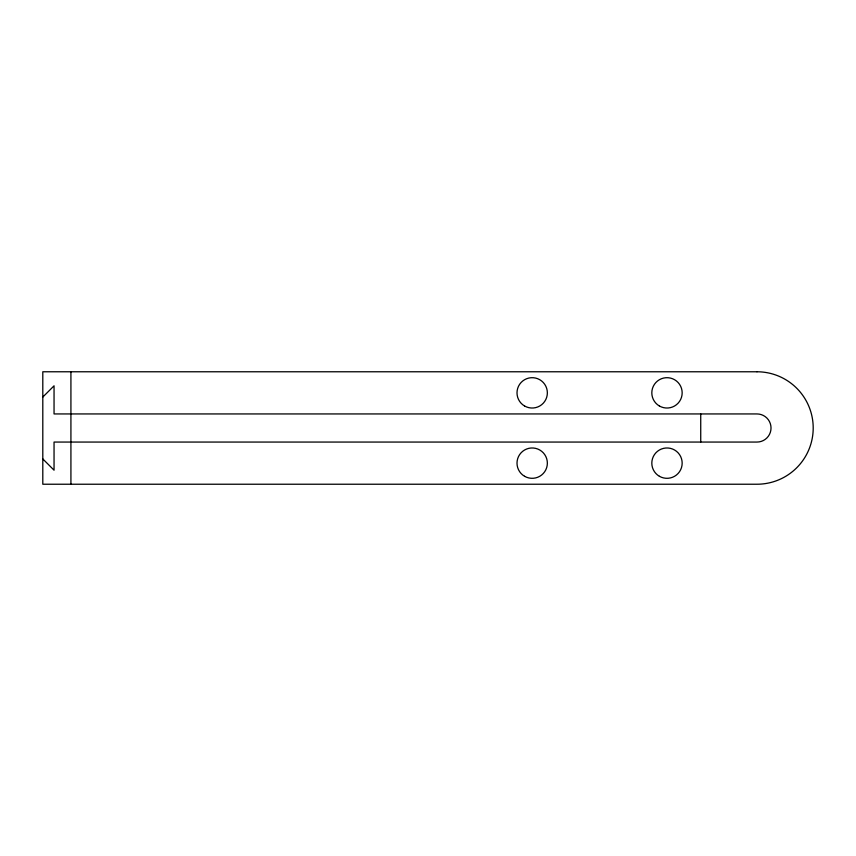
<?xml version="1.0" encoding="UTF-8"?>
<svg xmlns="http://www.w3.org/2000/svg" width="856" height="856" viewBox="0 0 856 856"><rect width="100%" height="100%" fill="white"/><g stroke="black" fill="none" stroke-linecap="round" stroke-linejoin="round"><path stroke-width="1.28" d="M42.8 397.066L54.046 385.821L54.046 413.94L756.972 413.94A14.06 14.06 0 0 1 771.021 428A14.06 14.06 0 0 1 756.972 442.06L54.046 442.06L54.046 470.179L42.8 458.934M700.732 413.94L700.732 442.06M70.92 371.772L70.92 484.229M756.972 371.772L42.8 371.772L42.8 484.229L756.972 484.229A56.228 56.228 0 0 0 813.2 428A56.228 56.228 0 0 0 756.972 371.772M524.589 406.001A15.183 15.183 0 0 0 547.359 392.851A15.183 15.183 0 0 0 524.589 379.711A15.183 15.183 0 0 0 524.589 406.001M524.589 476.289A15.183 15.183 0 0 0 547.359 463.15A15.183 15.183 0 0 0 524.589 449.999A15.183 15.183 0 0 0 524.589 476.289M659.398 476.289A15.183 15.183 0 0 0 682.168 463.15A15.183 15.183 0 0 0 659.398 449.999A15.183 15.183 0 0 0 659.398 476.289M659.398 406.001A15.183 15.183 0 0 0 682.168 392.851A15.183 15.183 0 0 0 659.398 379.711A15.183 15.183 0 0 0 659.398 406.001"/></g></svg>
